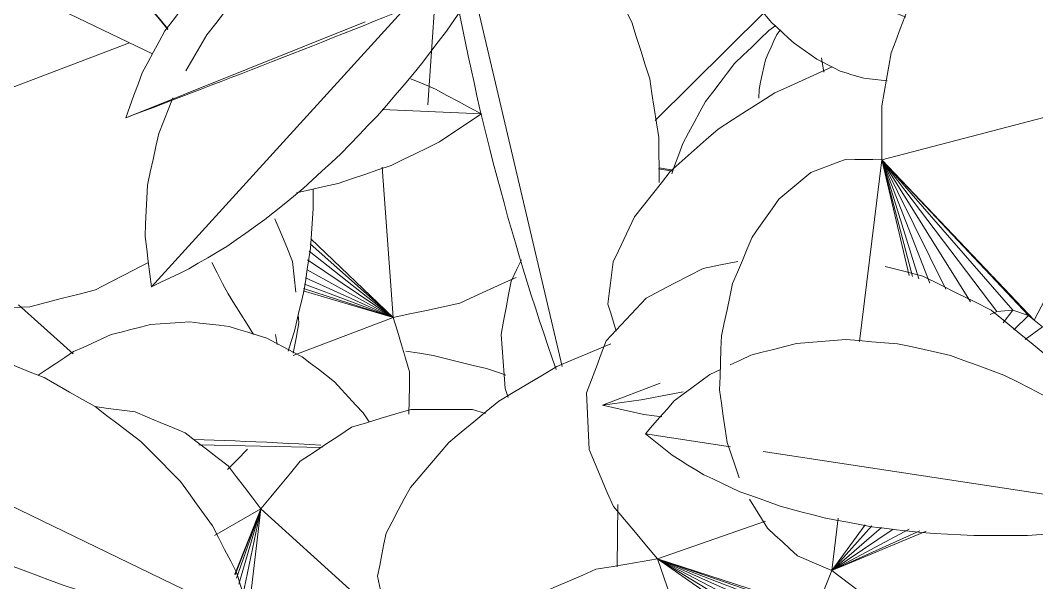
# Model space of a CAD drawing. Header units: metres. Extents: x -18.34 to -13.25, y -25.49 to -16.26.
# Drawn here: x -17.5172 to -17.4259, y -21.2024 to -21.1518 of the extents above; entities that cross this region are included whole.
import ezdxf

# ---------------------------------------------------------------- set-up
doc = ezdxf.new("R2010")
doc.units = ezdxf.units.M
doc.layers.add('Importações nas famílias', color=7, linetype='Continuous', lineweight=5)
doc.layers.add('Vegetação', color=7, linetype='Continuous', lineweight=5)

# ---------------------------------------------------------------- blocks, each defined once
blk = doc.blocks.new('Planta_pergolado_12200 - plantas pergolado_skp_Component_17-V2905-Pavimento 02 - Executivo')
at = {"layer": 'Importações nas famílias', "color": 9}
for p, q in [((0.103409, -0.088714), (0.104593, -0.089074)), ((0.084423, -0.097636), (0.080258, -0.100035)), ((0.082081, -0.103514), (0.084423, -0.097636)), ((0.082106, -0.103575), (0.084423, -0.097636)), ((0.082219, -0.103851), (0.084423, -0.097636)), ((0.08244, -0.104391), (0.084423, -0.097636)), ((0.082755, -0.105536), (0.084423, -0.097636)), ((0.083338, -0.106871), (0.084423, -0.097636)), ((0.084423, -0.097636), (0.10102, -0.11265))]:
    blk.add_line(p, q, dxfattribs=at)
at = {"layer": 'Importações nas famílias', "color": 9, "flags": 128}
for points in [[(0.069521, -0.088445), (0.070725, -0.088606), (0.071928, -0.088767), (0.073132, -0.088929)], [(0.073132, -0.088929), (0.074254, -0.089396), (0.075375, -0.089864), (0.076497, -0.090332), (0.077618, -0.0908)], [(0.092567, -0.090301), (0.093893, -0.089902), (0.095219, -0.089503), (0.096544, -0.089104), (0.09787, -0.088705)], [(0.09787, -0.088705), (0.099255, -0.088707), (0.100639, -0.088709), (0.102024, -0.088711), (0.103409, -0.088714)], [(0.087954, -0.093365), (0.089107, -0.092599), (0.090261, -0.091833), (0.091414, -0.091067), (0.092567, -0.090301)], [(0.077618, -0.0908), (0.078581, -0.091542), (0.079544, -0.092285), (0.080507, -0.093027), (0.08147, -0.09377)], [(0.08147, -0.09377), (0.082208, -0.094736), (0.082946, -0.095703), (0.083685, -0.096669), (0.084423, -0.097636)], [(0.084423, -0.097636), (0.085306, -0.096568), (0.086188, -0.0955), (0.087071, -0.094433), (0.087954, -0.093365)]]:
    blk.add_lwpolyline(points, dxfattribs=at)
blk = doc.blocks.new('Planta_pergolado_12200 - plantas pergolado_skp_Component_16-V2906-Pavimento 02 - Executivo')
blk.add_blockref('Planta_pergolado_12200 - plantas pergolado_skp_Component_17-V2905-Pavimento 02 - Executivo', (0, 0))
blk = doc.blocks.new('Planta_pergolado_12200 - plantas pergolado_skp_-V2955-Pavimento 02 - Executivo')
blk.add_blockref('Planta_pergolado_12200 - plantas pergolado_skp_Component_16-V2906-Pavimento 02 - Executivo', (0, 0))
blk = doc.blocks.new('Planta_pergolado_12200 - plantas pergolado_skp_Component_12-V3043-Pavimento 02 - Executivo')
at = {"layer": 'Importações nas famílias', "color": 9}
for p, q in [((0.10575, -0.038304), (0.10499, -0.038497)), ((0.10825, -0.040698), (0.110994, -0.037683)), ((0.097647, -0.052353), (0.101469, -0.048152)), ((0.074609, -0.077675), (0.09704, -0.05302))]:
    blk.add_line(p, q, dxfattribs=at)
at = {"layer": 'Importações nas famílias', "color": 9, "flags": 128}
for points in [[(0.110994, -0.037683), (0.109683, -0.037838), (0.108372, -0.037993), (0.107061, -0.038149), (0.10575, -0.038304)], [(0.10907, -0.041704), (0.109427, -0.040957), (0.109949, -0.039866), (0.110472, -0.038774), (0.110994, -0.037683)], [(0.100271, -0.039737), (0.099312, -0.040116), (0.098061, -0.040611), (0.096809, -0.041107), (0.095558, -0.041602)], [(0.095558, -0.041602), (0.09438, -0.042252), (0.093203, -0.042902), (0.092026, -0.043552), (0.090849, -0.044202)], [(0.090849, -0.044202), (0.089774, -0.044991), (0.088699, -0.04578), (0.087624, -0.046569), (0.086549, -0.047359)], [(0.086549, -0.047359), (0.085601, -0.048268), (0.084653, -0.049178), (0.083705, -0.050088), (0.082758, -0.050998)], [(0.082758, -0.050998), (0.081959, -0.052008), (0.081161, -0.053017), (0.080362, -0.054026), (0.079564, -0.055036)], [(0.10109, -0.054709), (0.101799, -0.053684), (0.102488, -0.052687)], [(0.098067, -0.058627), (0.098823, -0.057648), (0.099579, -0.056668), (0.100335, -0.055689), (0.10109, -0.054709)], [(0.079564, -0.055036), (0.078934, -0.056121), (0.078304, -0.057206), (0.077674, -0.058291)], [(0.094889, -0.06232), (0.095683, -0.061397), (0.096478, -0.060473), (0.097273, -0.05955), (0.098067, -0.058627)], [(0.076515, -0.060719), (0.076149, -0.061647), (0.075702, -0.062782), (0.075255, -0.063918)], [(0.091591, -0.065746), (0.092415, -0.064889), (0.09324, -0.064033), (0.094064, -0.063176), (0.094889, -0.06232)], [(0.075255, -0.063918), (0.075001, -0.065077), (0.074748, -0.066236), (0.074494, -0.067395), (0.07424, -0.068554)], [(0.088209, -0.068867), (0.089055, -0.068087), (0.0899, -0.067307), (0.090745, -0.066526), (0.091591, -0.065746)], [(0.07424, -0.068554), (0.074186, -0.069709), (0.074132, -0.070865), (0.074077, -0.07202), (0.074023, -0.073176)], [(0.084783, -0.07165), (0.085639, -0.070954), (0.086496, -0.070259), (0.087353, -0.069563), (0.088209, -0.068867)], [(0.081348, -0.074063), (0.082207, -0.07346), (0.083065, -0.072856), (0.083924, -0.072253), (0.084783, -0.07165)], [(0.074023, -0.073176), (0.07417, -0.074301), (0.074316, -0.075425), (0.074463, -0.07655), (0.074609, -0.077675)], [(0.077944, -0.076078), (0.078795, -0.075574), (0.079646, -0.075071), (0.080497, -0.074567), (0.081348, -0.074063)], [(0.074609, -0.077675), (0.075443, -0.077276), (0.076277, -0.076877), (0.077111, -0.076478), (0.077944, -0.076078)]]:
    blk.add_lwpolyline(points, dxfattribs=at)
blk = doc.blocks.new('Planta_pergolado_12200 - plantas pergolado_skp_Component_16-V3046-Pavimento 02 - Executivo')
blk.add_blockref('Planta_pergolado_12200 - plantas pergolado_skp_Component_12-V3043-Pavimento 02 - Executivo', (0, 0))
blk = doc.blocks.new('Planta_pergolado_12200 - plantas pergolado_skp_Component_12-V3047-Pavimento 02 - Executivo')
at = {"layer": 'Importações nas famílias', "color": 9}
for p, q in [((0.074699, -0.056758), (0.044429, -0.042204)), ((0.074679, -0.052846), (0.07399, -0.052014))]:
    blk.add_line(p, q, dxfattribs=at)
at = {"layer": 'Importações nas famílias', "color": 9, "flags": 128}
for points in [[(0.037835, -0.033912), (0.038732, -0.03395), (0.039796, -0.033995), (0.040859, -0.034039), (0.041922, -0.034084)], [(0.041922, -0.034084), (0.04305, -0.034286), (0.044178, -0.034487), (0.045307, -0.034688), (0.046435, -0.034889)], [(0.046435, -0.034889), (0.047601, -0.035242), (0.048768, -0.035595), (0.049934, -0.035948), (0.051101, -0.036301)], [(0.051101, -0.036301), (0.052278, -0.036797), (0.053456, -0.037293), (0.054633, -0.037789), (0.05581, -0.038286)], [(0.05581, -0.038286), (0.056971, -0.038914), (0.058132, -0.039542), (0.059293, -0.04017), (0.060454, -0.040798)], [(0.060454, -0.040798), (0.061571, -0.041543), (0.062688, -0.042288), (0.063805, -0.043033), (0.064922, -0.043778)], [(0.064922, -0.043778), (0.065968, -0.044623), (0.067015, -0.045467), (0.068062, -0.046312), (0.069109, -0.047156)], [(0.069109, -0.047156), (0.070061, -0.048081), (0.071014, -0.049005), (0.071966, -0.049929), (0.072918, -0.050853)], [(0.07399, -0.052014), (0.073195, -0.051237), (0.072401, -0.050459)], [(0.072918, -0.050853), (0.073753, -0.051836), (0.074589, -0.052818), (0.075424, -0.053801), (0.076081, -0.054573)], [(0.076058, -0.05451), (0.075369, -0.053678), (0.074844, -0.053045)]]:
    blk.add_lwpolyline(points, dxfattribs=at)
blk = doc.blocks.new('Planta_pergolado_12200 - plantas pergolado_skp_Component_16-V3050-Pavimento 02 - Executivo')
blk.add_blockref('Planta_pergolado_12200 - plantas pergolado_skp_Component_12-V3047-Pavimento 02 - Executivo', (0, 0))
blk = doc.blocks.new('Planta_pergolado_12200 - plantas pergolado_skp_Component_12-V834-Pavimento 02 - Executivo')
at = {"layer": 'Importações nas famílias', "color": 9}
for p, q in [((0.12951, 0.092497), (0.167987, 0.098344)), ((0.118938, 0.090891), (0.126582, 0.092052)), ((0.125625, 0.085134), (0.124704, 0.085567))]:
    blk.add_line(p, q, dxfattribs=at)
at = {"layer": 'Importações nas famílias', "color": 9, "flags": 128}
for points in [[(0.139236, 0.099243), (0.140358, 0.099375), (0.14148, 0.099508), (0.142601, 0.09964), (0.143723, 0.099773)], [(0.143723, 0.099773), (0.144893, 0.099838), (0.146062, 0.099903), (0.147232, 0.099968), (0.148402, 0.100032)], [(0.148402, 0.100032), (0.149607, 0.100029), (0.150812, 0.100025), (0.152017, 0.100021), (0.153222, 0.100017)], [(0.153222, 0.100017), (0.154449, 0.099945), (0.155676, 0.099873), (0.156903, 0.099801), (0.158129, 0.099728)], [(0.158129, 0.099728), (0.159364, 0.099589), (0.160599, 0.099449), (0.161834, 0.099309), (0.163069, 0.099169)], [(0.134992, 0.098446), (0.136053, 0.098645), (0.137114, 0.098844), (0.138175, 0.099044), (0.139236, 0.099243)], [(0.163069, 0.099169), (0.164299, 0.098963), (0.165528, 0.098756), (0.166757, 0.09855), (0.167987, 0.098344)], [(0.131038, 0.097394), (0.132026, 0.097657), (0.133015, 0.09792), (0.134004, 0.098183), (0.134992, 0.098446)], [(0.167987, 0.098344), (0.167065, 0.097367), (0.166142, 0.09639), (0.16522, 0.095413), (0.164298, 0.094437)], [(0.127417, 0.096096), (0.128322, 0.096421), (0.129228, 0.096745), (0.130133, 0.097069), (0.131038, 0.097394)], [(0.12417, 0.094568), (0.124982, 0.09495), (0.125794, 0.095332), (0.126605, 0.095714), (0.127417, 0.096096)], [(0.121334, 0.092827), (0.122043, 0.093262), (0.122752, 0.093697), (0.123461, 0.094133), (0.12417, 0.094568)], [(0.164298, 0.094437), (0.163271, 0.093567), (0.162244, 0.092698), (0.161216, 0.091829), (0.160189, 0.09096)], [(0.118938, 0.090891), (0.119537, 0.091375), (0.120136, 0.091859), (0.120735, 0.092343), (0.121334, 0.092827)], [(0.12153, 0.087938), (0.120882, 0.088676), (0.120234, 0.089414), (0.119586, 0.090153), (0.118938, 0.090891)], [(0.160189, 0.09096), (0.159081, 0.090218), (0.157972, 0.089477), (0.156864, 0.088736), (0.155755, 0.087995)], [(0.124704, 0.085567), (0.12391, 0.08616), (0.123117, 0.086752), (0.122323, 0.087345), (0.12153, 0.087938)], [(0.155755, 0.087995), (0.154592, 0.087399), (0.153429, 0.086803), (0.152265, 0.086207), (0.151102, 0.085611)], [(0.151102, 0.085611), (0.14991, 0.085175), (0.148719, 0.084738), (0.147528, 0.084302), (0.146337, 0.083866)], [(0.128387, 0.083836), (0.127466, 0.084269), (0.126545, 0.084701)], [(0.132491, 0.082783), (0.131465, 0.083046), (0.130439, 0.083309), (0.129413, 0.083573), (0.128387, 0.083836)], [(0.146337, 0.083866), (0.145146, 0.083599), (0.143955, 0.083332), (0.142764, 0.083065), (0.141573, 0.082798)], [(0.136921, 0.082435), (0.135813, 0.082522), (0.134706, 0.082609), (0.133598, 0.082696), (0.132491, 0.082783)], [(0.141573, 0.082798), (0.14041, 0.082707), (0.139247, 0.082617), (0.138084, 0.082526), (0.136921, 0.082435)]]:
    blk.add_lwpolyline(points, dxfattribs=at)
blk = doc.blocks.new('Planta_pergolado_12200 - plantas pergolado_skp_Component_16-V3066-Pavimento 02 - Executivo')
at = {"extrusion": (0, 0, -1), "zscale": -1, "rotation": 180}
blk.add_blockref('Planta_pergolado_12200 - plantas pergolado_skp_Component_12-V834-Pavimento 02 - Executivo', (0, 0), dxfattribs=at)
blk = doc.blocks.new('Planta_pergolado_12200 - plantas pergolado_skp_-V3067-Pavimento 02 - Executivo')
for name in ['Planta_pergolado_12200 - plantas pergolado_skp_Component_16-V3046-Pavimento 02 - Executivo', 'Planta_pergolado_12200 - plantas pergolado_skp_Component_16-V3050-Pavimento 02 - Executivo', 'Planta_pergolado_12200 - plantas pergolado_skp_Component_16-V3066-Pavimento 02 - Executivo']:
    blk.add_blockref(name, (0, 0))
blk = doc.blocks.new('Planta_pergolado_12200 - plantas pergolado_skp_-V3068-Pavimento 02 - Executivo')
blk.add_blockref('Planta_pergolado_12200 - plantas pergolado_skp_-V3067-Pavimento 02 - Executivo', (0, 0))
blk = doc.blocks.new('Planta_pergolado_12200 - plantas pergolado_skp_Component_12-V871-Pavimento 02 - Executivo')
at = {"layer": 'Importações nas famílias', "color": 9}
blk.add_line((0.115089, 0.088323), (0.120266, 0.086351), dxfattribs=at)
at = {"layer": 'Importações nas famílias', "color": 9, "flags": 128}
for points in [[(0.115089, 0.088323), (0.116013, 0.088536), (0.116937, 0.088749), (0.117861, 0.088962), (0.118784, 0.089174)], [(0.118784, 0.089174), (0.119729, 0.089285), (0.120421, 0.089366)], [(0.118567, 0.087845), (0.117698, 0.087965), (0.116828, 0.088084), (0.115959, 0.088204), (0.115089, 0.088323)], [(0.122335, 0.087132), (0.121393, 0.08731), (0.120451, 0.087489), (0.119509, 0.087667), (0.118567, 0.087845)]]:
    blk.add_lwpolyline(points, dxfattribs=at)
blk = doc.blocks.new('Planta_pergolado_12200 - plantas pergolado_skp_Component_12-V872-Pavimento 02 - Executivo')
at = {"layer": 'Importações nas famílias', "color": 9}
for p, q in [((0.124942, 0.046406), (0.142326, 0.053467)), ((0.1442, 0.04962), (0.143564, 0.049396))]:
    blk.add_line(p, q, dxfattribs=at)
at = {"layer": 'Importações nas famílias', "color": 9, "flags": 128}
for points in [[(0.136421, 0.058306), (0.136949, 0.058469), (0.137477, 0.058631), (0.138004, 0.058794), (0.138532, 0.058956)], [(0.138532, 0.058956), (0.139059, 0.059015), (0.139586, 0.059074), (0.140112, 0.059132), (0.140639, 0.059191)], [(0.134329, 0.057249), (0.134852, 0.057513), (0.135375, 0.057778), (0.135898, 0.058042), (0.136421, 0.058306)], [(0.132278, 0.055795), (0.132791, 0.056159), (0.133303, 0.056522), (0.133816, 0.056885), (0.134329, 0.057249)], [(0.130293, 0.053962), (0.130789, 0.05442), (0.131286, 0.054878), (0.131782, 0.055337), (0.132278, 0.055795)], [(0.128395, 0.051769), (0.128869, 0.052317), (0.129344, 0.052865), (0.129818, 0.053414), (0.130293, 0.053962)], [(0.126604, 0.049241), (0.127052, 0.049873), (0.127499, 0.050505), (0.127947, 0.051137), (0.128395, 0.051769)], [(0.143564, 0.049396), (0.142803, 0.049192), (0.142043, 0.048987), (0.141282, 0.048782), (0.140521, 0.048578)], [(0.124942, 0.046406), (0.125358, 0.047115), (0.125773, 0.047824), (0.126189, 0.048532), (0.126604, 0.049241)], [(0.140521, 0.048578), (0.139654, 0.048397), (0.138787, 0.048216), (0.13792, 0.048035), (0.137052, 0.047854)], [(0.137052, 0.047854), (0.136099, 0.047701), (0.135146, 0.047548), (0.134192, 0.047395), (0.133239, 0.047242)], [(0.12917, 0.046755), (0.128113, 0.046668), (0.127056, 0.046581), (0.125999, 0.046493), (0.124942, 0.046406)], [(0.133239, 0.047242), (0.132222, 0.04712), (0.131205, 0.046999), (0.130187, 0.046877), (0.12917, 0.046755)]]:
    blk.add_lwpolyline(points, dxfattribs=at)
blk = doc.blocks.new('Planta_pergolado_12200 - plantas pergolado_skp_Component_17-V3082-Pavimento 02 - Executivo')
at = {"layer": 'Importações nas famílias', "color": 9}
for p, q in [((0.140165, -0.066275), (0.164666, -0.05988)), ((0.153836, -0.080688), (0.164666, -0.05988)), ((0.140165, -0.066275), (0.138168, -0.082615)), ((0.140165, -0.066275), (0.145908, -0.077885)), ((0.140165, -0.066275), (0.14813, -0.079046)), ((0.140165, -0.066275), (0.150472, -0.079893)), ((0.140165, -0.066275), (0.151927, -0.079801)), ((0.140165, -0.066275), (0.153332, -0.08028)), ((0.140165, -0.066275), (0.150008, -0.076652)), ((0.142617, -0.076664), (0.140165, -0.066275)), ((0.140165, -0.066275), (0.142899, -0.076769)), ((0.140165, -0.066275), (0.143482, -0.076985)), ((0.140165, -0.066275), (0.144456, -0.077346)), ((0.150056, -0.076703), (0.153836, -0.080688)), ((0.149876, -0.08017), (0.150472, -0.079893)), ((0.150472, -0.079893), (0.151927, -0.079801)), ((0.151036, -0.080917), (0.151927, -0.079801)), ((0.151927, -0.079801), (0.153332, -0.08028)), ((0.153332, -0.08028), (0.15202, -0.08155)), ((0.153332, -0.08028), (0.153836, -0.080688)), ((0.153836, -0.080688), (0.154591, -0.081297)), ((0.153028, -0.082427), (0.154591, -0.081297)), ((0.136228, -0.09848), (0.135656, -0.103161)), ((0.138672, -0.099081), (0.135656, -0.103161)), ((0.139274, -0.099173), (0.135656, -0.103161)), ((0.135656, -0.103161), (0.140124, -0.099302)), ((0.135656, -0.103161), (0.141188, -0.099464)), ((0.142619, -0.099472), (0.135656, -0.103161)), ((0.143567, -0.099623), (0.135656, -0.103161)), ((0.135656, -0.103161), (0.144148, -0.099656)), ((0.157371, -0.119563), (0.135656, -0.103161))]:
    blk.add_line(p, q, dxfattribs=at)
at = {"layer": 'Importações nas famílias', "color": 9, "flags": 128}
for points in [[(0.141001, -0.05667), (0.141404, -0.055593), (0.141808, -0.054516), (0.142211, -0.053438), (0.142615, -0.052361)], [(0.140166, -0.061416), (0.140374, -0.06023), (0.140583, -0.059043), (0.140792, -0.057857), (0.141001, -0.05667)], [(0.140165, -0.066275), (0.140165, -0.065061), (0.140165, -0.063846), (0.140165, -0.062631), (0.140166, -0.061416)], [(0.133788, -0.067431), (0.134577, -0.067129), (0.135366, -0.066827), (0.136155, -0.066525), (0.136944, -0.066223)], [(0.136944, -0.066223), (0.137749, -0.066236), (0.138554, -0.066249), (0.13936, -0.066262), (0.140165, -0.066275)], [(0.130914, -0.069817), (0.131633, -0.069221), (0.132351, -0.068624), (0.13307, -0.068028), (0.133788, -0.067431)], [(0.128517, -0.073219), (0.129116, -0.072369), (0.129715, -0.071518), (0.130315, -0.070668), (0.130914, -0.069817)], [(0.126759, -0.077404), (0.127198, -0.076358), (0.127638, -0.075312), (0.128077, -0.074265), (0.128517, -0.073219)], [(0.125762, -0.082088), (0.126011, -0.080917), (0.12626, -0.079746), (0.12651, -0.078575), (0.126759, -0.077404)], [(0.125592, -0.086951), (0.125634, -0.085736), (0.125677, -0.08452), (0.125719, -0.083304), (0.125762, -0.082088)], [(0.126262, -0.091662), (0.126095, -0.090484), (0.125927, -0.089307), (0.12576, -0.088129), (0.125592, -0.086951)], [(0.12736, -0.09484), (0.126994, -0.093781), (0.126628, -0.092722), (0.126262, -0.091662)], [(0.129884, -0.099375), (0.129344, -0.098507), (0.128805, -0.097638), (0.128265, -0.096769)], [(0.132588, -0.101852), (0.131912, -0.101233), (0.131236, -0.100614), (0.13056, -0.099995), (0.129884, -0.099375)], [(0.135656, -0.103161), (0.134889, -0.102834), (0.134122, -0.102507), (0.133355, -0.10218), (0.132588, -0.101852)], [(0.133764, -0.108031), (0.134237, -0.106814), (0.13471, -0.105596), (0.135183, -0.104379), (0.135656, -0.103161)]]:
    blk.add_lwpolyline(points, dxfattribs=at)
blk = doc.blocks.new('Planta_pergolado_12200 - plantas pergolado_skp_Component_16-V3083-Pavimento 02 - Executivo')
blk.add_blockref('Planta_pergolado_12200 - plantas pergolado_skp_Component_17-V3082-Pavimento 02 - Executivo', (0, 0))
at = {"extrusion": (0, 0, -1), "zscale": -1, "rotation": 180}
for name in ['Planta_pergolado_12200 - plantas pergolado_skp_Component_12-V872-Pavimento 02 - Executivo', 'Planta_pergolado_12200 - plantas pergolado_skp_Component_12-V871-Pavimento 02 - Executivo']:
    blk.add_blockref(name, (0, 0), dxfattribs=at)
blk = doc.blocks.new('Planta_pergolado_12200 - plantas pergolado_skp_Component_17-V3121-Pavimento 02 - Executivo')
at = {"layer": 'Importações nas famílias', "color": 9}
for p, q in [((0.129715, -0.098752), (0.120019, -0.102119)), ((0.134179, -0.107556), (0.120019, -0.102119)), ((0.120019, -0.102119), (0.133975, -0.108308)), ((0.120019, -0.102119), (0.133717, -0.109258)), ((0.134316, -0.107048), (0.120019, -0.102119)), ((0.120019, -0.102119), (0.134388, -0.106785)), ((0.129602, -0.130034), (0.120019, -0.102119)), ((0.133409, -0.111472), (0.120019, -0.102119)), ((0.133434, -0.110302), (0.120019, -0.102119))]:
    blk.add_line(p, q, dxfattribs=at)
at = {"layer": 'Importações nas famílias', "color": 9, "flags": 128}
for points in [[(0.127221, -0.075399), (0.12567, -0.075716), (0.124119, -0.076033)], [(0.124119, -0.076033), (0.12284, -0.076699), (0.121561, -0.077364), (0.120282, -0.07803), (0.119003, -0.078696)], [(0.143824, -0.076722), (0.142139, -0.076292), (0.140454, -0.075862)], [(0.149968, -0.07978), (0.148432, -0.079015), (0.146896, -0.078251), (0.14536, -0.077486), (0.143824, -0.076722)], [(0.119003, -0.078696), (0.118105, -0.079654), (0.117207, -0.080612), (0.116309, -0.08157), (0.115411, -0.082528)], [(0.15499, -0.083913), (0.153735, -0.082879), (0.152479, -0.081846), (0.151223, -0.080813), (0.149968, -0.07978)], [(0.115411, -0.082528), (0.114971, -0.083696), (0.114531, -0.084864), (0.114091, -0.086032), (0.113651, -0.0872)], [(0.113651, -0.0872), (0.113707, -0.088479), (0.113762, -0.089757), (0.113818, -0.091036), (0.113873, -0.092314)], [(0.113873, -0.092314), (0.114419, -0.093594), (0.114966, -0.094874), (0.115512, -0.096153), (0.116058, -0.097433)], [(0.116058, -0.097433), (0.117048, -0.098604), (0.118038, -0.099776), (0.119029, -0.100947), (0.120019, -0.102119)], [(0.120019, -0.102119), (0.118637, -0.102356), (0.117255, -0.102594), (0.115873, -0.102831), (0.114491, -0.103069)], [(0.114491, -0.103069), (0.113304, -0.103585), (0.112117, -0.104102), (0.110931, -0.104618), (0.109744, -0.105135)]]:
    blk.add_lwpolyline(points, dxfattribs=at)
blk = doc.blocks.new('Planta_pergolado_12200 - plantas pergolado_skp_Component_16-V3122-Pavimento 02 - Executivo')
blk.add_blockref('Planta_pergolado_12200 - plantas pergolado_skp_Component_17-V3121-Pavimento 02 - Executivo', (0, 0))
blk = doc.blocks.new('Planta_pergolado_12200 - plantas pergolado_skp_-V3127-Pavimento 02 - Executivo')
blk.add_blockref('Planta_pergolado_12200 - plantas pergolado_skp_Component_16-V3122-Pavimento 02 - Executivo', (0, 0))
blk = doc.blocks.new('Planta_pergolado_12200 - plantas pergolado_skp_-V3128-Pavimento 02 - Executivo')
for name in ['Planta_pergolado_12200 - plantas pergolado_skp_Component_16-V3083-Pavimento 02 - Executivo', 'Planta_pergolado_12200 - plantas pergolado_skp_-V3127-Pavimento 02 - Executivo']:
    blk.add_blockref(name, (0, 0))
blk = doc.blocks.new('Planta_pergolado_12200 - plantas pergolado_skp_-V3129-Pavimento 02 - Executivo')
for name in ['Planta_pergolado_12200 - plantas pergolado_skp_-V3068-Pavimento 02 - Executivo', 'Planta_pergolado_12200 - plantas pergolado_skp_-V3128-Pavimento 02 - Executivo', 'Planta_pergolado_12200 - plantas pergolado_skp_-V2955-Pavimento 02 - Executivo']:
    blk.add_blockref(name, (0, 0))
blk = doc.blocks.new('Planta_pergolado_12200 - plantas pergolado_skp_Component_12-V1002-Pavimento 02 - Executivo')
at = {"layer": 'Importações nas famílias', "color": 9}
for p, q in [((0.072299, 0.062499), (0.093768, 0.053896)), ((0.100879, 0.051281), (0.101737, 0.050928)), ((0.113479, 0.045998), (0.112672, 0.045592)), ((0.093947, 0.042547), (0.092892, 0.042706))]:
    blk.add_line(p, q, dxfattribs=at)
at = {"layer": 'Importações nas famílias', "color": 9, "flags": 128}
for points in [[(0.073753, 0.058463), (0.07339, 0.059472), (0.073026, 0.060481), (0.072662, 0.06149), (0.072299, 0.062499)], [(0.072299, 0.062499), (0.073125, 0.062187), (0.073952, 0.061876), (0.074778, 0.061564), (0.075605, 0.061253)], [(0.075605, 0.061253), (0.07647, 0.060923), (0.077335, 0.060592), (0.078201, 0.060262), (0.079066, 0.059932)], [(0.079066, 0.059932), (0.079961, 0.059586), (0.080855, 0.059241), (0.08175, 0.058896), (0.082645, 0.05855)], [(0.075804, 0.054699), (0.075291, 0.05564), (0.074779, 0.056581), (0.074266, 0.057522), (0.073753, 0.058463)], [(0.082645, 0.05855), (0.083559, 0.058193), (0.084472, 0.057837), (0.085386, 0.05748), (0.0863, 0.057123)], [(0.0863, 0.057123), (0.087223, 0.056759), (0.088146, 0.056395), (0.089069, 0.05603), (0.089992, 0.055666)], [(0.089992, 0.055666), (0.090914, 0.055299), (0.091836, 0.054931), (0.092758, 0.054564), (0.09368, 0.054196)], [(0.078402, 0.051295), (0.077752, 0.052146), (0.077103, 0.052997), (0.076453, 0.053848), (0.075804, 0.054699)], [(0.09368, 0.054196), (0.094591, 0.053829), (0.095501, 0.053463), (0.096412, 0.053096), (0.097323, 0.052729)], [(0.097323, 0.052729), (0.098212, 0.052367), (0.099101, 0.052005), (0.09999, 0.051643), (0.100879, 0.051281)], [(0.081487, 0.04833), (0.080716, 0.049071), (0.079944, 0.049812), (0.079173, 0.050553), (0.078402, 0.051295)], [(0.084986, 0.045874), (0.084111, 0.046488), (0.083237, 0.047102), (0.082362, 0.047716), (0.081487, 0.04833)], [(0.088818, 0.043984), (0.08786, 0.044457), (0.086902, 0.044929), (0.085944, 0.045401), (0.084986, 0.045874)], [(0.092892, 0.042706), (0.091873, 0.043026), (0.090855, 0.043345), (0.089836, 0.043665), (0.088818, 0.043984)]]:
    blk.add_lwpolyline(points, dxfattribs=at)
blk = doc.blocks.new('Planta_pergolado_12200 - plantas pergolado_skp_Component_12-V1004-Pavimento 02 - Executivo')
at = {"layer": 'Importações nas famílias', "color": 9}
for p, q in [((0.129135, 0.059974), (0.129103, 0.060742)), ((0.134944, 0.058401), (0.134743, 0.057123)), ((0.131076, 0.054592), (0.130721, 0.055032))]:
    blk.add_line(p, q, dxfattribs=at)
at = {"layer": 'Importações nas famílias', "color": 9, "flags": 128}
for points in [[(0.12971, 0.057282), (0.129566, 0.057955), (0.129422, 0.058628), (0.129279, 0.059301), (0.129135, 0.059974)], [(0.130721, 0.055032), (0.130468, 0.055594), (0.130215, 0.056157), (0.129963, 0.05672), (0.12971, 0.057282)]]:
    blk.add_lwpolyline(points, dxfattribs=at)
blk = doc.blocks.new('Planta_pergolado_12200 - plantas pergolado_skp_Component_16-V3172-Pavimento 02 - Executivo')
at = {"extrusion": (0, 0, -1), "zscale": -1, "rotation": 180}
for name in ['Planta_pergolado_12200 - plantas pergolado_skp_Component_12-V1002-Pavimento 02 - Executivo', 'Planta_pergolado_12200 - plantas pergolado_skp_Component_12-V1004-Pavimento 02 - Executivo']:
    blk.add_blockref(name, (0, 0), dxfattribs=at)
blk = doc.blocks.new('Planta_pergolado_12200 - plantas pergolado_skp_Component_17-V3176-Pavimento 02 - Executivo')
at = {"layer": 'Importações nas famílias', "color": 9}
for p, q in [((0.044827, -0.07473), (0.040045, -0.077478)), ((0.062672, -0.079295), (0.067562, -0.083715)), ((0.087762, -0.080195), (0.087838, -0.080926))]:
    blk.add_line(p, q, dxfattribs=at)
at = {"layer": 'Importações nas famílias', "color": 9, "flags": 128}
for points in [[(0.085665, -0.071568), (0.0862, -0.072847), (0.086735, -0.074127), (0.08727, -0.075407)], [(0.08727, -0.075407), (0.087412, -0.076787), (0.087554, -0.078167)], [(0.087838, -0.080926), (0.087574, -0.082288), (0.087311, -0.08365)], [(0.083228, -0.092271), (0.082255, -0.093259), (0.081436, -0.094091)]]:
    blk.add_lwpolyline(points, dxfattribs=at)
blk = doc.blocks.new('Planta_pergolado_12200 - plantas pergolado_skp_Component_16-V3177-Pavimento 02 - Executivo')
blk.add_blockref('Planta_pergolado_12200 - plantas pergolado_skp_Component_17-V3176-Pavimento 02 - Executivo', (0, 0))
blk = doc.blocks.new('Planta_pergolado_12200 - plantas pergolado_skp_Component_12-V1015-Pavimento 02 - Executivo')
at = {"layer": 'Importações nas famílias', "color": 9}
blk.add_line((0.085882, 0.082864), (0.08574, 0.081964), dxfattribs=at)
at = {"layer": 'Importações nas famílias', "color": 9, "flags": 128}
for points in [[(0.086882, 0.083456), (0.087146, 0.082605), (0.087434, 0.081674)], [(0.081473, 0.078323), (0.082042, 0.079233), (0.08261, 0.080144), (0.083178, 0.081054), (0.083746, 0.081965)], [(0.087434, 0.081674), (0.087651, 0.080742), (0.087867, 0.07981), (0.088083, 0.078878), (0.088299, 0.077946)], [(0.080005, 0.075499), (0.080495, 0.07644), (0.080984, 0.077382), (0.081473, 0.078323)], [(0.088299, 0.077946), (0.08844, 0.077024), (0.088581, 0.076102), (0.088723, 0.075179), (0.088864, 0.074257)], [(0.088864, 0.074257), (0.088929, 0.073354), (0.088993, 0.072452), (0.089058, 0.071549), (0.089123, 0.070646)], [(0.089123, 0.070646), (0.089111, 0.069774), (0.089099, 0.068901)]]:
    blk.add_lwpolyline(points, dxfattribs=at)
blk = doc.blocks.new('Planta_pergolado_12200 - plantas pergolado_skp_Component_16-V3179-Pavimento 02 - Executivo')
at = {"extrusion": (0, 0, -1), "zscale": -1, "rotation": 180}
blk.add_blockref('Planta_pergolado_12200 - plantas pergolado_skp_Component_12-V1015-Pavimento 02 - Executivo', (0, 0), dxfattribs=at)
blk = doc.blocks.new('Planta_pergolado_12200 - plantas pergolado_skp_Component_12-V1030-Pavimento 02 - Executivo')
at = {"layer": 'Importações nas famílias', "color": 9}
blk.add_line((0.130654, 0.054224), (0.130021, 0.054668), dxfattribs=at)
at = {"layer": 'Importações nas famílias', "color": 9, "flags": 128}
for points in [[(0.122288, 0.064801), (0.121924, 0.06581), (0.12156, 0.066819), (0.121306, 0.067525)], [(0.124338, 0.061037), (0.123826, 0.061978), (0.123313, 0.062919), (0.1228, 0.06386), (0.122288, 0.064801)], [(0.126936, 0.057633), (0.126287, 0.058484), (0.125637, 0.059335), (0.124988, 0.060186), (0.124338, 0.061037)], [(0.130021, 0.054668), (0.12925, 0.055409), (0.128479, 0.05615), (0.127708, 0.056891), (0.126936, 0.057633)]]:
    blk.add_lwpolyline(points, dxfattribs=at)
blk = doc.blocks.new('Planta_pergolado_12200 - plantas pergolado_skp_Component_16-V3186-Pavimento 02 - Executivo')
at = {"extrusion": (0, 0, -1), "zscale": -1, "rotation": 180}
blk.add_blockref('Planta_pergolado_12200 - plantas pergolado_skp_Component_12-V1030-Pavimento 02 - Executivo', (0, 0), dxfattribs=at)
blk = doc.blocks.new('Planta_pergolado_12200 - plantas pergolado_skp_Component_12-V3192-Pavimento 02 - Executivo')
at = {"layer": 'Importações nas famílias', "color": 9}
for p, q in [((0.094128, -0.089824), (0.09359, -0.089012)), ((0.078847, -0.09188), (0.089931, -0.092129))]:
    blk.add_line(p, q, dxfattribs=at)
at = {"layer": 'Importações nas famílias', "color": 9, "flags": 128}
for points in [[(0.074501, -0.081087), (0.073624, -0.081311), (0.072747, -0.081536), (0.07187, -0.08176), (0.070994, -0.081985)], [(0.07805, -0.080839), (0.077163, -0.080901), (0.076275, -0.080963), (0.075388, -0.081025), (0.074501, -0.081087)], [(0.081558, -0.081246), (0.080681, -0.081144), (0.079804, -0.081042), (0.078927, -0.080941), (0.07805, -0.080839)], [(0.070994, -0.081985), (0.070148, -0.082366), (0.069302, -0.082748), (0.068457, -0.083129), (0.067611, -0.083511)], [(0.084943, -0.082299), (0.084097, -0.082035), (0.083251, -0.081772), (0.082405, -0.081509), (0.081558, -0.081246)], [(0.088126, -0.083972), (0.08733, -0.083554), (0.086534, -0.083135), (0.085739, -0.082717), (0.084943, -0.082299)], [(0.067611, -0.083511), (0.066816, -0.084041), (0.066022, -0.08457), (0.065227, -0.0851), (0.064432, -0.08563)], [(0.09103, -0.086228), (0.090304, -0.085664), (0.089578, -0.0851), (0.088852, -0.084536), (0.088126, -0.083972)], [(0.09359, -0.089012), (0.09295, -0.088316), (0.09231, -0.08762), (0.09167, -0.086924), (0.09103, -0.086228)], [(0.078436, -0.091392), (0.079333, -0.091423), (0.08023, -0.091454)], [(0.08023, -0.091454), (0.081167, -0.091494), (0.082104, -0.091533), (0.08304, -0.091572), (0.083977, -0.091612)], [(0.083977, -0.091612), (0.084943, -0.091659), (0.085908, -0.091706), (0.086874, -0.091753), (0.08784, -0.0918)], [(0.08784, -0.0918), (0.088824, -0.091854), (0.089808, -0.091908)]]:
    blk.add_lwpolyline(points, dxfattribs=at)
blk = doc.blocks.new('Planta_pergolado_12200 - plantas pergolado_skp_Component_17-V3193-Pavimento 02 - Executivo')
at = {"layer": 'Importações nas famílias', "color": 9}
for p, q in [((0.12958, -0.053058), (0.119822, -0.062751)), ((0.121385, -0.067304), (0.120124, -0.067078)), ((0.120157, -0.067006), (0.12142, -0.067209)), ((0.106626, -0.087638), (0.10634, -0.086821))]:
    blk.add_line(p, q, dxfattribs=at)
at = {"layer": 'Importações nas famílias', "color": 9, "flags": 128}
for points in [[(0.106878, -0.077187), (0.107405, -0.07609), (0.107804, -0.075262)], [(0.105975, -0.081969), (0.1062, -0.080773), (0.106426, -0.079578), (0.106652, -0.078382), (0.106878, -0.077187)], [(0.10634, -0.086821), (0.106249, -0.085608), (0.106157, -0.084395), (0.106066, -0.083182), (0.105975, -0.081969)]]:
    blk.add_lwpolyline(points, dxfattribs=at)
blk = doc.blocks.new('Planta_pergolado_12200 - plantas pergolado_skp_Component_16-V3194-Pavimento 02 - Executivo')
for name in ['Planta_pergolado_12200 - plantas pergolado_skp_Component_17-V3193-Pavimento 02 - Executivo', 'Planta_pergolado_12200 - plantas pergolado_skp_Component_12-V3192-Pavimento 02 - Executivo']:
    blk.add_blockref(name, (0, 0))
blk = doc.blocks.new('Planta_pergolado_12200 - plantas pergolado_skp_Component_12-V1052-Pavimento 02 - Executivo')
at = {"layer": 'Importações nas famílias', "color": 9}
blk.add_line((0.104216, 0.062155), (0.095305, 0.061763), dxfattribs=at)
at = {"layer": 'Importações nas famílias', "color": 9, "flags": 128}
for points in [[(0.087603, 0.069237), (0.088816, 0.068969), (0.090088, 0.068689), (0.09136, 0.068408)], [(0.09136, 0.068408), (0.092551, 0.068), (0.093741, 0.067593), (0.094931, 0.067185), (0.096121, 0.066777)], [(0.096121, 0.066777), (0.097201, 0.066252), (0.098281, 0.065727), (0.099361, 0.065202), (0.100441, 0.064677)], [(0.100441, 0.064677), (0.101386, 0.064046), (0.10233, 0.063416), (0.103275, 0.062785), (0.104216, 0.062157)], [(0.104215, 0.062153), (0.103188, 0.0616), (0.102156, 0.061046), (0.101124, 0.060491), (0.100093, 0.059937)], [(0.100093, 0.059937), (0.098993, 0.059464), (0.097894, 0.058991)]]:
    blk.add_lwpolyline(points, dxfattribs=at)
blk = doc.blocks.new('Planta_pergolado_12200 - plantas pergolado_skp_Component_17-V3207-Pavimento 02 - Executivo')
at = {"layer": 'Importações nas famílias', "color": 9}
blk.add_line((0.072614, -0.055756), (0.039372, -0.068431), dxfattribs=at)
at = {"layer": 'Importações nas famílias', "color": 9, "flags": 128}
for points in [[(0.074326, -0.075499), (0.07356, -0.075894), (0.072231, -0.07658), (0.070902, -0.077266), (0.069572, -0.077952)], [(0.069572, -0.077952), (0.068098, -0.078335), (0.066623, -0.078718), (0.065148, -0.079101), (0.063673, -0.079485)], [(0.063673, -0.079485), (0.062154, -0.079539), (0.060634, -0.079593), (0.059114, -0.079647), (0.057595, -0.079701)]]:
    blk.add_lwpolyline(points, dxfattribs=at)
blk = doc.blocks.new('Planta_pergolado_12200 - plantas pergolado_skp_Component_16-V3208-Pavimento 02 - Executivo')
blk.add_blockref('Planta_pergolado_12200 - plantas pergolado_skp_Component_17-V3207-Pavimento 02 - Executivo', (0, 0))
at = {"extrusion": (0, 0, -1), "zscale": -0.9999999999999998, "rotation": 180}
blk.add_blockref('Planta_pergolado_12200 - plantas pergolado_skp_Component_12-V1052-Pavimento 02 - Executivo', (0, 0), dxfattribs=at)
blk = doc.blocks.new('Planta_pergolado_12200 - plantas pergolado_skp_Component_12-V1056-Pavimento 02 - Executivo')
at = {"layer": 'Importações nas famílias', "color": 9, "flags": 128}
for points in [[(0.104671, 0.08504), (0.103473, 0.084746), (0.102276, 0.084451), (0.101079, 0.084156), (0.099881, 0.083861)], [(0.106414, 0.085623), (0.105826, 0.085426), (0.104671, 0.08504)], [(0.099881, 0.083861), (0.098655, 0.083661), (0.097428, 0.083461)]]:
    blk.add_lwpolyline(points, dxfattribs=at)
blk = doc.blocks.new('Planta_pergolado_12200 - plantas pergolado_skp_Component_17-V1057-Pavimento 02 - Executivo')
at = {"layer": 'Importações nas famílias', "color": 9}
for p, q in [((0.096304, 0.080445), (0.087329, 0.083868)), ((0.096304, 0.080445), (0.088203, 0.078064)), ((0.096304, 0.080445), (0.088208, 0.078041)), ((0.096304, 0.080445), (0.088248, 0.077829)), ((0.096304, 0.080445), (0.088323, 0.077441)), ((0.096304, 0.080445), (0.088433, 0.076873)), ((0.096304, 0.080445), (0.088571, 0.076156)), ((0.096304, 0.080445), (0.088606, 0.075279)), ((0.096304, 0.080445), (0.088762, 0.0745)), ((0.096304, 0.080445), (0.088839, 0.073816)), ((0.08889, 0.073366), (0.096304, 0.080445)), ((0.096304, 0.080445), (0.095321, 0.066943))]:
    blk.add_line(p, q, dxfattribs=at)
at = {"layer": 'Importações nas famílias', "color": 9, "flags": 128}
for points in [[(0.097774, 0.08533), (0.097747, 0.086608), (0.09772, 0.087887), (0.097694, 0.08914)], [(0.096304, 0.080445), (0.096672, 0.081666), (0.097039, 0.082888), (0.097406, 0.084109), (0.097774, 0.08533)], [(0.102272, 0.079171), (0.10078, 0.079489), (0.099288, 0.079808), (0.097796, 0.080127), (0.096304, 0.080445)], [(0.107324, 0.076846), (0.10637, 0.077285), (0.105004, 0.077913), (0.103638, 0.078542), (0.102272, 0.079171)]]:
    blk.add_lwpolyline(points, dxfattribs=at)
blk = doc.blocks.new('Planta_pergolado_12200 - plantas pergolado_skp_Component_16-V3209-Pavimento 02 - Executivo')
at = {"extrusion": (0, 0, -1), "rotation": 180}
for name, zscale in [('Planta_pergolado_12200 - plantas pergolado_skp_Component_17-V1057-Pavimento 02 - Executivo', -1), ('Planta_pergolado_12200 - plantas pergolado_skp_Component_12-V1056-Pavimento 02 - Executivo', -0.9999999999999998)]:
    blk.add_blockref(name, (0, 0), dxfattribs=dict(at, zscale=zscale))
blk = doc.blocks.new('Planta_pergolado_12200 - plantas pergolado_skp_-V3212-Pavimento 02 - Executivo')
for name in ['Planta_pergolado_12200 - plantas pergolado_skp_Component_16-V3208-Pavimento 02 - Executivo', 'Planta_pergolado_12200 - plantas pergolado_skp_Component_16-V3209-Pavimento 02 - Executivo']:
    blk.add_blockref(name, (0, 0))
blk = doc.blocks.new('Planta_pergolado_12200 - plantas pergolado_skp_-V3213-Pavimento 02 - Executivo')
for name in ['Planta_pergolado_12200 - plantas pergolado_skp_-V3212-Pavimento 02 - Executivo', 'Planta_pergolado_12200 - plantas pergolado_skp_Component_16-V3179-Pavimento 02 - Executivo', 'Planta_pergolado_12200 - plantas pergolado_skp_Component_16-V3186-Pavimento 02 - Executivo', 'Planta_pergolado_12200 - plantas pergolado_skp_Component_16-V3172-Pavimento 02 - Executivo', 'Planta_pergolado_12200 - plantas pergolado_skp_Component_16-V3194-Pavimento 02 - Executivo', 'Planta_pergolado_12200 - plantas pergolado_skp_Component_16-V3177-Pavimento 02 - Executivo']:
    blk.add_blockref(name, (0, 0))
blk = doc.blocks.new('Planta_pergolado_12200 - plantas pergolado_skp_Component_12-V1231-Pavimento 02 - Executivo')
at = {"layer": 'Importações nas famílias', "color": 9}
blk.add_line((0.034489, 0.084049), (0.083643, 0.107841), dxfattribs=at)
at = {"layer": 'Importações nas famílias', "color": 9, "flags": 128}
for points in [[(0.079625, 0.10754), (0.08063, 0.107615), (0.081634, 0.107691), (0.082638, 0.107766), (0.083643, 0.107841)], [(0.083643, 0.107841), (0.083294, 0.106733), (0.082946, 0.105625), (0.082598, 0.104517), (0.082249, 0.103409)], [(0.071088, 0.10586), (0.072172, 0.106114), (0.073256, 0.106369), (0.074341, 0.106623), (0.075425, 0.106877)], [(0.075425, 0.106877), (0.076475, 0.107043), (0.077525, 0.107209), (0.078575, 0.107374), (0.079625, 0.10754)], [(0.066663, 0.104499), (0.067769, 0.10484), (0.068875, 0.10518), (0.069982, 0.10552), (0.071088, 0.10586)], [(0.062198, 0.102811), (0.063314, 0.103233), (0.06443, 0.103655), (0.065547, 0.104077), (0.066663, 0.104499)], [(0.082249, 0.103409), (0.081708, 0.102346), (0.081167, 0.101283), (0.080625, 0.100221), (0.080084, 0.099158)], [(0.057744, 0.100813), (0.058858, 0.101313), (0.059971, 0.101812), (0.061085, 0.102312), (0.062198, 0.102811)], [(0.053351, 0.098528), (0.054449, 0.0991), (0.055548, 0.099671), (0.056646, 0.100242), (0.057744, 0.100813)], [(0.080084, 0.099158), (0.079362, 0.098165), (0.07864, 0.097173), (0.077918, 0.09618), (0.077196, 0.095188)], [(0.049065, 0.095982), (0.050137, 0.096618), (0.051208, 0.097255), (0.052279, 0.097892), (0.053351, 0.098528)], [(0.044937, 0.093202), (0.045969, 0.093897), (0.047001, 0.094592), (0.048033, 0.095287), (0.049065, 0.095982)], [(0.077196, 0.095188), (0.07631, 0.094289), (0.075425, 0.09339), (0.074539, 0.092491), (0.073654, 0.091592)], [(0.04101, 0.090219), (0.041992, 0.090965), (0.042973, 0.091711), (0.043955, 0.092456), (0.044937, 0.093202)], [(0.073654, 0.091592), (0.072625, 0.090807), (0.071597, 0.090023), (0.070569, 0.089238), (0.069541, 0.088454)], [(0.03733, 0.087067), (0.03825, 0.087855), (0.03917, 0.088643), (0.04009, 0.089431), (0.04101, 0.090219)], [(0.069541, 0.088454), (0.068394, 0.087802), (0.067247, 0.087151), (0.0661, 0.086499), (0.064953, 0.085848)], [(0.034784, 0.084603), (0.035633, 0.085424), (0.036481, 0.086246), (0.03733, 0.087067)], [(0.064953, 0.085848), (0.063714, 0.085345), (0.062476, 0.084841), (0.061237, 0.084338), (0.059998, 0.083835)], [(0.038907, 0.08243), (0.037664, 0.082768), (0.036421, 0.083106), (0.035179, 0.083443), (0.034444, 0.083643)], [(0.059998, 0.083835), (0.058697, 0.083492), (0.057396, 0.083149), (0.056095, 0.082806), (0.054793, 0.082462)], [(0.044122, 0.081752), (0.042819, 0.081921), (0.041515, 0.082091), (0.040211, 0.08226), (0.038907, 0.08243)], [(0.054793, 0.082462), (0.05346, 0.082287), (0.052126, 0.082112), (0.050793, 0.081938), (0.049459, 0.081763)], [(0.049459, 0.081763), (0.048125, 0.08176), (0.046791, 0.081757), (0.045457, 0.081754), (0.044122, 0.081752)]]:
    blk.add_lwpolyline(points, dxfattribs=at)
blk = doc.blocks.new('Planta_pergolado_12200 - plantas pergolado_skp_Component_12-V1233-Pavimento 02 - Executivo')
at = {"layer": 'Importações nas famílias', "color": 9}
blk.add_line((0.099883, 0.035496), (0.111453, 0.084843), dxfattribs=at)
at = {"layer": 'Importações nas famílias', "color": 9, "flags": 128}
for points in [[(0.109426, 0.080741), (0.109809, 0.081858), (0.110192, 0.082975), (0.110575, 0.084092), (0.110924, 0.085111)], [(0.107957, 0.076106), (0.108325, 0.077265), (0.108692, 0.078424), (0.109059, 0.079582), (0.109426, 0.080741)], [(0.106567, 0.071355), (0.106915, 0.072543), (0.107262, 0.073731), (0.10761, 0.074918), (0.107957, 0.076106)], [(0.105272, 0.06654), (0.105596, 0.067744), (0.105919, 0.068948), (0.106243, 0.070151), (0.106567, 0.071355)], [(0.120164, 0.068308), (0.120157, 0.066966), (0.120151, 0.065625), (0.120145, 0.064283)], [(0.104085, 0.061716), (0.104381, 0.062922), (0.104678, 0.064128), (0.104975, 0.065334), (0.105272, 0.06654)], [(0.120145, 0.064283), (0.119939, 0.062962), (0.119733, 0.061641), (0.119527, 0.060321), (0.119321, 0.059)], [(0.10302, 0.056935), (0.103286, 0.05813), (0.103552, 0.059325), (0.103818, 0.060521), (0.104085, 0.061716)], [(0.119321, 0.059), (0.11892, 0.057731), (0.118519, 0.056462), (0.118118, 0.055193), (0.117717, 0.053924)], [(0.102088, 0.052251), (0.102321, 0.053422), (0.102554, 0.054593), (0.102787, 0.055764), (0.10302, 0.056935)], [(0.117717, 0.053924), (0.11713, 0.052736), (0.116543, 0.051549), (0.115956, 0.050361), (0.115369, 0.049174)], [(0.101301, 0.047716), (0.101498, 0.04885), (0.101695, 0.049983), (0.101892, 0.051117), (0.102088, 0.052251)], [(0.115369, 0.049174), (0.11461, 0.048096), (0.113851, 0.047018), (0.113093, 0.045939), (0.112334, 0.044861)], [(0.100667, 0.04338), (0.100825, 0.044464), (0.100984, 0.045548), (0.101143, 0.046632), (0.101301, 0.047716)], [(0.112334, 0.044861), (0.111421, 0.043918), (0.110508, 0.042974), (0.109595, 0.042031), (0.108682, 0.041088)], [(0.100192, 0.039291), (0.100311, 0.040313), (0.10043, 0.041336), (0.100548, 0.042358), (0.100667, 0.04338)], [(0.108682, 0.041088), (0.107636, 0.040301), (0.10659, 0.039514), (0.105545, 0.038728), (0.104499, 0.037941)], [(0.099883, 0.035496), (0.09996, 0.036444), (0.100038, 0.037393), (0.100115, 0.038342), (0.100192, 0.039291)], [(0.104499, 0.037941), (0.103345, 0.03733), (0.102191, 0.036718), (0.101037, 0.036107), (0.099883, 0.035496)]]:
    blk.add_lwpolyline(points, dxfattribs=at)
blk = doc.blocks.new('Planta_pergolado_12200 - plantas pergolado_skp_Component_17-V3302-Pavimento 02 - Executivo')
at = {"layer": 'Importações nas famílias', "color": 9}
blk.add_line((0.116448, -0.097239), (0.116401, -0.102844), dxfattribs=at)
at = {"layer": 'Importações nas famílias', "color": 9, "flags": 128}
for points in [[(0.130562, -0.060249), (0.131947, -0.059621), (0.133332, -0.058993), (0.134717, -0.058365), (0.135712, -0.057915)], [(0.125469, -0.063516), (0.126742, -0.062699), (0.128016, -0.061883), (0.129289, -0.061066), (0.130562, -0.060249)], [(0.121169, -0.067316), (0.122244, -0.066366), (0.123319, -0.065416), (0.124394, -0.064466), (0.125469, -0.063516)], [(0.117956, -0.071389), (0.118759, -0.070371), (0.119562, -0.069352), (0.120366, -0.068334), (0.121169, -0.067316)], [(0.116048, -0.075458), (0.116525, -0.074441), (0.117002, -0.073424), (0.117479, -0.072406), (0.117956, -0.071389)], [(0.115576, -0.079247), (0.115694, -0.0783), (0.115812, -0.077353), (0.11593, -0.076405), (0.116048, -0.075458)], [(0.116323, -0.081683), (0.116074, -0.080871), (0.115825, -0.080059), (0.115576, -0.079247)], [(0.110987, -0.084834), (0.112383, -0.084249), (0.113779, -0.083665), (0.115175, -0.08308), (0.115825, -0.082808)], [(0.105775, -0.087966), (0.107078, -0.087183), (0.108381, -0.0864), (0.109684, -0.085617), (0.110987, -0.084834)], [(0.101291, -0.091679), (0.102412, -0.09075), (0.103533, -0.089822), (0.104654, -0.088894), (0.105775, -0.087966)], [(0.09784, -0.095719), (0.098703, -0.094709), (0.099565, -0.093699), (0.100428, -0.092689), (0.101291, -0.091679)], [(0.095658, -0.099812), (0.096203, -0.098789), (0.096749, -0.097765), (0.097294, -0.096742), (0.09784, -0.095719)], [(0.094893, -0.103678), (0.095084, -0.102711), (0.095275, -0.101745), (0.095466, -0.100778), (0.095658, -0.099812)], [(0.095597, -0.107054), (0.095421, -0.10621), (0.095245, -0.105366), (0.095069, -0.104522), (0.094893, -0.103678)]]:
    blk.add_lwpolyline(points, dxfattribs=at)
blk = doc.blocks.new('Planta_pergolado_12200 - plantas pergolado_skp_Component_16-V3303-Pavimento 02 - Executivo')
at = {"extrusion": (0, 0, -1), "zscale": -1, "rotation": 180}
for name in ['Planta_pergolado_12200 - plantas pergolado_skp_Component_12-V1233-Pavimento 02 - Executivo', 'Planta_pergolado_12200 - plantas pergolado_skp_Component_12-V1231-Pavimento 02 - Executivo']:
    blk.add_blockref(name, (0, 0), dxfattribs=at)
blk.add_blockref('Planta_pergolado_12200 - plantas pergolado_skp_Component_17-V3302-Pavimento 02 - Executivo', (0, 0))
blk = doc.blocks.new('Planta_pergolado_12200 - plantas pergolado_skp_-V3327-Pavimento 02 - Executivo')
blk.add_blockref('Planta_pergolado_12200 - plantas pergolado_skp_Component_16-V3303-Pavimento 02 - Executivo', (0, 0))
blk = doc.blocks.new('Planta_pergolado_12200 - plantas pergolado_skp_-V3328-Pavimento 02 - Executivo')
at = {"layer": 'Importações nas famílias', "color": 9}
blk.add_line((0.099412, -0.061331), (0.100671, -0.043168), dxfattribs=at)
blk.add_blockref('Planta_pergolado_12200 - plantas pergolado_skp_-V3327-Pavimento 02 - Executivo', (0, 0))
blk = doc.blocks.new('Planta_pergolado_12200 - plantas pergolado_skp_-V3374-Pavimento 02 - Executivo')
for name in ['Planta_pergolado_12200 - plantas pergolado_skp_-V3328-Pavimento 02 - Executivo', 'Planta_pergolado_12200 - plantas pergolado_skp_-V3213-Pavimento 02 - Executivo']:
    blk.add_blockref(name, (0, 0))
blk = doc.blocks.new('Planta_pergolado_12200 - Planta_pergolado_12200-3075656-Pavimento 02 - Executivo')
for name in ['Planta_pergolado_12200 - plantas pergolado_skp_-V3374-Pavimento 02 - Executivo', 'Planta_pergolado_12200 - plantas pergolado_skp_-V3129-Pavimento 02 - Executivo']:
    blk.add_blockref(name, (0, 0))

msp = doc.modelspace()

# ---------------------------------------------------------------- block references
at = {"layer": 'Vegetação', "color": 9}
msp.add_blockref('Planta_pergolado_12200 - Planta_pergolado_12200-3075656-Pavimento 02 - Executivo', (-17.58, -21.09809), dxfattribs=at)

doc.saveas('drawing.dxf')
